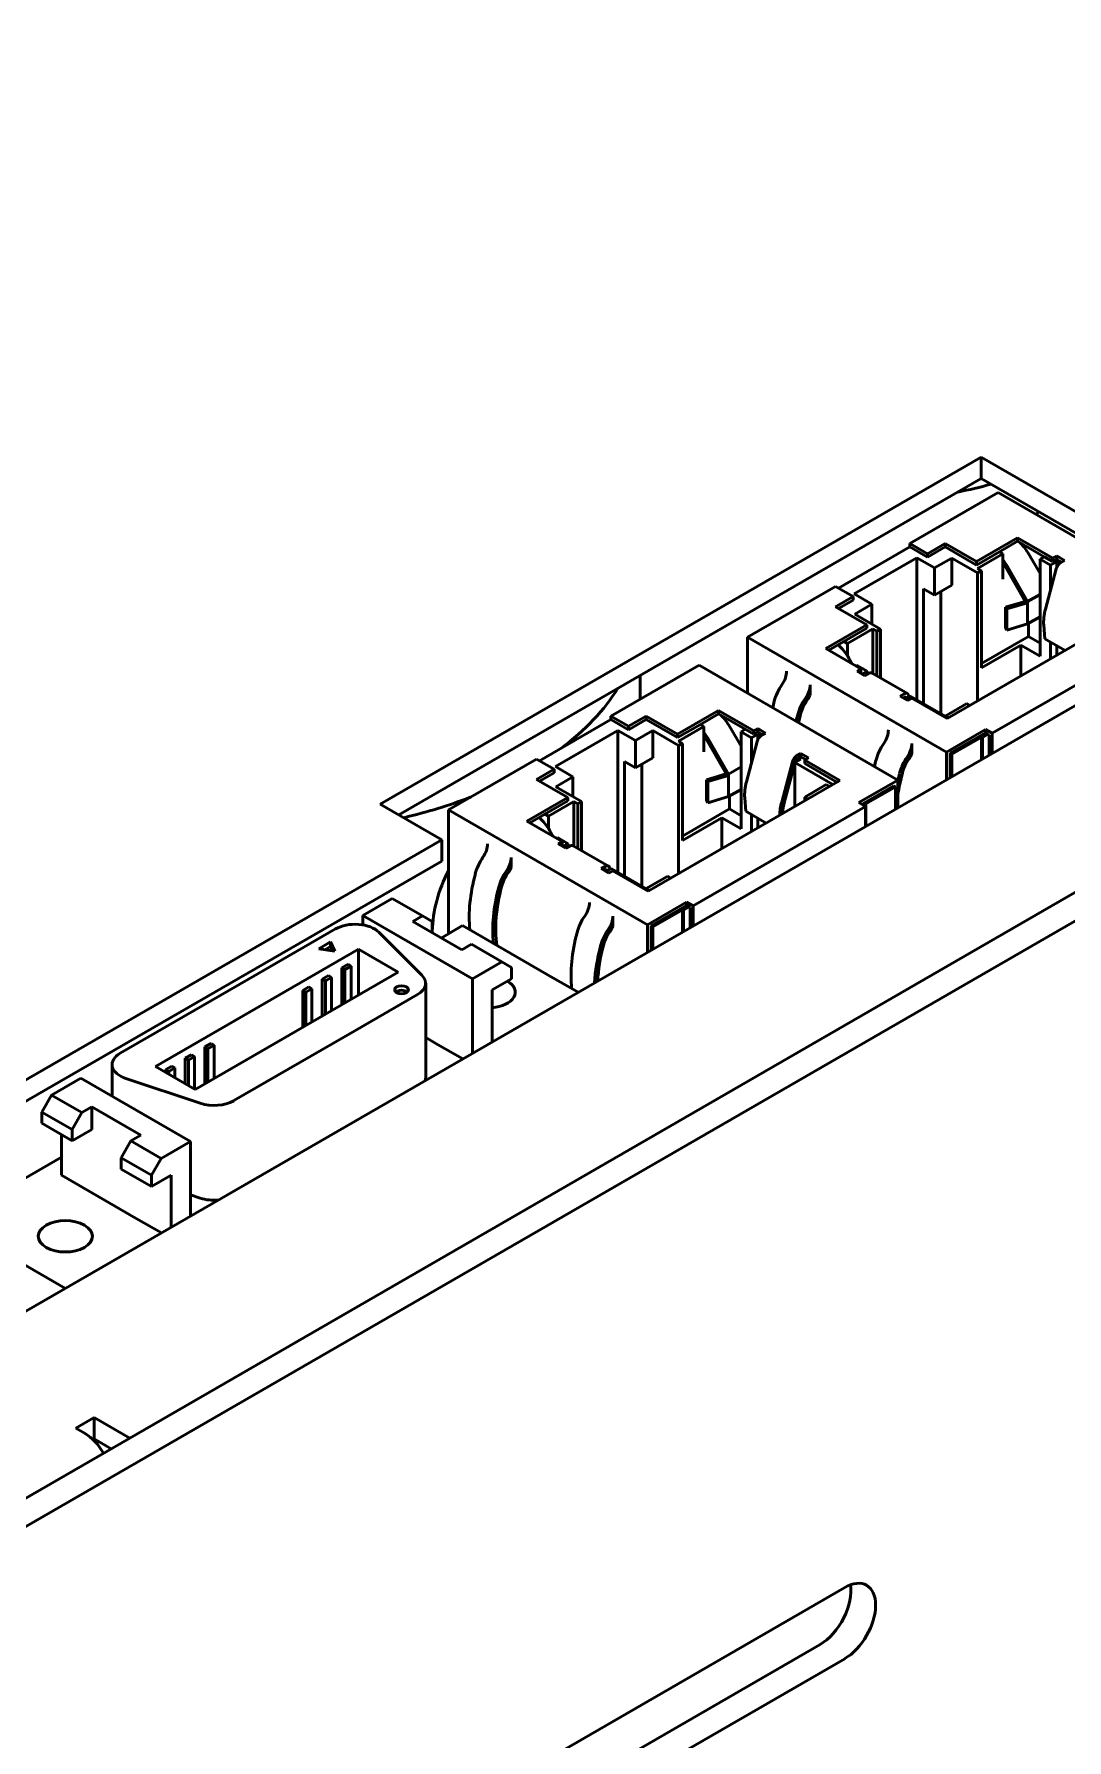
# Model space of a CAD drawing. Header units: millimetres. Extents: x 2121 to 4904, y 892 to 1933.
# Drawn here: x 3149 to 3184.5, y 1676.8 to 1735.5 of the extents above; entities that cross this region are included whole.
import ezdxf

# ---------------------------------------------------------------- set-up
doc = ezdxf.new("R2010")
doc.units = ezdxf.units.MM
doc.header["$LTSCALE"] = 1.8
doc.layers.add('외형선(ISO)', color=7, linetype='Continuous', lineweight=50)

msp = doc.modelspace()

# ---------------------------------------------------------------- linework, layer by layer
at = {"layer": '외형선(ISO)', "color": 7}
for p, q in [((3115.038, 1665.716), (3235.953, 1735.527)), ((3115.887, 1665.226), (3236.802, 1735.037)), ((3160.886, 1709.026), (3181.569, 1720.967)), ((3181.569, 1720.967), (3181.569, 1720.232)), ((3181.569, 1720.967), (3190.585, 1715.762)), ((3181.569, 1720.232), (3161.523, 1708.658)), ((3189.948, 1715.394), (3181.569, 1720.232)), ((3179.115, 1717.996), (3182.146, 1719.746)), ((3182.146, 1719.746), (3188.989, 1715.795)), ((3176.659, 1716.459), (3179.115, 1717.876)), ((3179.115, 1717.996), (3179.721, 1717.646)), ((3179.115, 1717.996), (3179.115, 1717.876)), ((3179.721, 1717.526), (3179.115, 1717.876)), ((3180.327, 1717.996), (3179.721, 1717.646)), ((3180.327, 1717.876), (3179.721, 1717.526)), ((3181.405, 1717.374), (3180.327, 1717.996)), ((3180.327, 1717.996), (3180.327, 1717.876)), ((3181.405, 1717.254), (3180.327, 1717.876)), ((3182.819, 1718.191), (3181.405, 1717.374)), ((3182.193, 1717.709), (3181.405, 1717.254)), ((3182.819, 1718.071), (3182.193, 1717.709)), ((3182.314, 1717.639), (3182.193, 1717.709)), ((3184.032, 1717.491), (3182.819, 1718.191)), ((3182.819, 1718.191), (3182.819, 1718.071)), ((3182.819, 1718.071), (3183.735, 1717.542)), ((3179.358, 1717.503), (3177.202, 1716.259)), ((3179.964, 1717.153), (3179.358, 1717.503)), ((3179.358, 1717.503), (3179.358, 1712.611)), ((3179.721, 1717.646), (3179.721, 1717.526)), ((3180.556, 1717.495), (3179.964, 1717.153)), ((3179.964, 1717.153), (3179.964, 1716.22)), ((3180.556, 1717.495), (3181.446, 1716.982)), ((3180.556, 1717.495), (3180.556, 1716.562)), ((3181.405, 1717.374), (3181.405, 1717.254)), ((3182.314, 1717.639), (3181.439, 1717.134)), ((3181.439, 1717.134), (3181.573, 1717.056)), ((3182.314, 1717.639), (3182.314, 1716.77)), ((3183.082, 1716.004), (3182.411, 1717.166)), ((3182.468, 1717.199), (3183.163, 1715.996)), ((3183.209, 1717.627), (3183.594, 1716.96)), ((3183.594, 1717.46), (3183.735, 1717.542)), ((3183.958, 1717.25), (3183.594, 1717.46)), ((3183.594, 1717.46), (3183.594, 1716.245)), ((3184.032, 1717.371), (3183.735, 1717.542)), ((3183.778, 1715.739), (3184.147, 1717.121)), ((3184.167, 1717.371), (3183.958, 1717.25)), ((3183.958, 1717.25), (3183.958, 1716.412)), ((3184.167, 1717.568), (3184.032, 1717.491)), ((3184.032, 1717.491), (3184.032, 1717.371)), ((3184.167, 1717.449), (3184.032, 1717.371)), ((3184.436, 1717.413), (3184.167, 1717.568)), ((3184.167, 1717.568), (3184.167, 1717.449)), ((3184.332, 1717.353), (3184.167, 1717.449)), ((3184.268, 1717.312), (3184.167, 1717.371)), ((3184.167, 1717.371), (3184.167, 1717.176)), ((3184.301, 1717.335), (3184.436, 1717.413)), ((3203.179, 1716.604), (3152.267, 1687.211)), ((3180.556, 1716.562), (3179.964, 1716.22)), ((3181.446, 1716.982), (3181.573, 1717.056)), ((3181.446, 1716.982), (3181.446, 1712.576)), ((3181.573, 1717.056), (3181.573, 1713.712)), ((3173.525, 1714.769), (3176.556, 1716.519)), ((3176.556, 1716.519), (3177.162, 1716.169)), ((3177.162, 1716.169), (3176.556, 1715.819)), ((3177.162, 1716.049), (3176.659, 1715.759)), ((3177.162, 1716.169), (3177.162, 1716.049)), ((3177.202, 1716.259), (3177.809, 1715.909)), ((3179.964, 1716.22), (3179.587, 1716.438)), ((3179.587, 1712.479), (3179.587, 1716.438)), ((3180.179, 1716.344), (3180.179, 1712.137)), ((3182.4, 1715.803), (3183.082, 1716.004)), ((3183.163, 1715.957), (3182.449, 1715.747)), ((3183.163, 1715.957), (3183.082, 1716.004)), ((3183.163, 1715.996), (3183.594, 1716.245)), ((3183.163, 1715.996), (3183.163, 1715.957)), ((3183.163, 1715.226), (3183.163, 1715.957)), ((3183.594, 1716.245), (3183.594, 1715.475)), ((3190.585, 1715.762), (3134.105, 1683.153)), ((3176.556, 1715.819), (3177.633, 1715.196)), ((3177.809, 1715.909), (3177.216, 1715.567)), ((3178.105, 1715.053), (3177.216, 1715.567)), ((3177.809, 1715.909), (3177.809, 1715.224)), ((3180.395, 1711.969), (3186.995, 1715.78)), ((3182.449, 1715.747), (3182.4, 1715.803)), ((3182.4, 1715.072), (3182.4, 1715.803)), ((3182.449, 1715.016), (3182.449, 1715.747)), ((3183.163, 1715.226), (3183.594, 1715.475)), ((3183.594, 1715.475), (3183.594, 1714.116)), ((3173.525, 1714.769), (3180.368, 1710.818)), ((3173.525, 1712.843), (3173.525, 1714.769)), ((3177.633, 1715.196), (3176.219, 1714.38)), ((3177.633, 1715.077), (3176.845, 1714.622)), ((3176.967, 1714.552), (3177.842, 1715.057)), ((3177.633, 1715.196), (3177.633, 1715.077)), ((3177.977, 1714.979), (3177.842, 1715.057)), ((3177.842, 1715.057), (3177.842, 1713.521)), ((3177.977, 1714.979), (3178.105, 1715.053)), ((3177.977, 1714.979), (3177.977, 1713.443)), ((3178.105, 1715.053), (3178.105, 1713.37)), ((3183.19, 1714.801), (3181.573, 1713.867)), ((3181.944, 1711.463), (3187.871, 1714.885)), ((3182.449, 1715.016), (3182.4, 1715.072)), ((3183.163, 1715.226), (3182.449, 1715.016)), ((3183.19, 1715.242), (3183.19, 1714.801)), ((3183.594, 1714.567), (3183.19, 1714.801)), ((3183.758, 1714.719), (3183.72, 1715.182)), ((3176.219, 1714.38), (3177.431, 1713.68)), ((3176.323, 1714.32), (3176.845, 1714.622)), ((3176.967, 1714.552), (3176.845, 1714.622)), ((3176.967, 1714.552), (3176.967, 1714.125)), ((3182.934, 1714.497), (3181.573, 1713.712)), ((3182.934, 1714.497), (3182.934, 1713.435)), ((3182.934, 1714.497), (3183.594, 1714.116)), ((3184.458, 1714.315), (3183.758, 1714.719)), ((3183.958, 1714.604), (3183.958, 1714.026)), ((3184.167, 1714.483), (3184.167, 1714.147)), ((3168.827, 1712.056), (3171.858, 1713.806)), ((3171.858, 1713.806), (3178.701, 1709.855)), ((3177.013, 1714.05), (3177.124, 1713.858)), ((3177.239, 1713.791), (3177.276, 1713.813)), ((3177.276, 1713.813), (3177.64, 1713.603)), ((3177.431, 1713.68), (3177.297, 1713.602)), ((3177.297, 1713.602), (3177.566, 1713.447)), ((3177.431, 1713.68), (3177.431, 1713.56)), ((3177.64, 1713.603), (3177.468, 1713.503)), ((3177.64, 1713.603), (3177.64, 1713.489)), ((3169.837, 1712.639), (3169.837, 1713.458)), ((3175.68, 1713.135), (3175.68, 1712.78)), ((3177.431, 1713.56), (3177.4, 1713.542)), ((3177.566, 1713.447), (3177.701, 1713.524)), ((3179.029, 1712.836), (3177.817, 1713.536)), ((3178.778, 1712.747), (3178.913, 1712.824)), ((3178.778, 1712.747), (3179.048, 1712.591)), ((3178.913, 1712.705), (3178.882, 1712.687)), ((3178.949, 1712.648), (3179.122, 1712.747)), ((3178.98, 1712.665), (3178.97, 1712.692)), ((3179.048, 1712.591), (3179.182, 1712.669)), ((3179.067, 1712.789), (3179.09, 1712.729)), ((3180.433, 1711.991), (3179.122, 1712.747)), ((3179.182, 1712.669), (3180.395, 1711.969)), ((3181.068, 1712.487), (3180.327, 1712.059)), ((3181.068, 1712.487), (3181.18, 1712.422)), ((3166.371, 1710.519), (3168.827, 1711.936)), ((3168.827, 1712.056), (3169.433, 1711.706)), ((3168.827, 1712.056), (3168.827, 1711.936)), ((3169.433, 1711.586), (3168.827, 1711.936)), ((3170.039, 1712.056), (3169.433, 1711.706)), ((3170.039, 1711.936), (3169.433, 1711.586)), ((3171.117, 1711.434), (3170.039, 1712.056)), ((3170.039, 1712.056), (3170.039, 1711.936)), ((3171.117, 1711.314), (3170.039, 1711.936)), ((3172.531, 1712.251), (3171.117, 1711.434)), ((3172.531, 1712.131), (3171.905, 1711.769)), ((3173.743, 1711.551), (3172.531, 1712.251)), ((3172.531, 1712.251), (3172.531, 1712.131)), ((3172.531, 1712.131), (3173.447, 1711.602)), ((3180.327, 1712.059), (3180.439, 1711.995)), ((3180.327, 1712.051), (3180.327, 1712.059)), ((3169.069, 1711.563), (3166.914, 1710.319)), ((3169.675, 1711.213), (3169.069, 1711.563)), ((3169.069, 1711.563), (3169.069, 1706.671)), ((3169.433, 1711.706), (3169.433, 1711.586)), ((3170.268, 1711.555), (3169.675, 1711.213)), ((3170.268, 1711.555), (3171.157, 1711.042)), ((3170.268, 1711.555), (3170.268, 1710.622)), ((3171.905, 1711.769), (3171.117, 1711.314)), ((3171.117, 1711.434), (3171.117, 1711.314)), ((3172.026, 1711.699), (3171.15, 1711.194)), ((3172.026, 1711.699), (3171.905, 1711.769)), ((3172.026, 1711.699), (3172.026, 1710.83)), ((3172.18, 1711.259), (3172.875, 1710.056)), ((3172.921, 1711.687), (3173.306, 1711.02)), ((3173.306, 1711.52), (3173.447, 1711.602)), ((3173.669, 1711.31), (3173.306, 1711.52)), ((3173.306, 1711.52), (3173.306, 1710.305)), ((3173.743, 1711.431), (3173.447, 1711.602)), ((3173.878, 1711.431), (3173.669, 1711.31)), ((3173.669, 1711.31), (3173.669, 1710.472)), ((3173.878, 1711.628), (3173.743, 1711.551)), ((3173.743, 1711.551), (3173.743, 1711.431)), ((3173.878, 1711.509), (3173.743, 1711.431)), ((3174.148, 1711.473), (3173.878, 1711.628)), ((3173.878, 1711.628), (3173.878, 1711.509)), ((3174.044, 1711.413), (3173.878, 1711.509)), ((3173.98, 1711.372), (3173.878, 1711.431)), ((3173.878, 1711.431), (3173.878, 1711.236)), ((3174.013, 1711.395), (3174.148, 1711.473)), ((3180.368, 1710.818), (3181.715, 1711.596)), ((3181.52, 1711.363), (3180.503, 1710.776)), ((3181.573, 1711.332), (3180.556, 1710.745)), ((3181.715, 1711.476), (3181.52, 1711.363)), ((3181.52, 1711.363), (3181.573, 1711.332)), ((3181.526, 1711.367), (3181.607, 1711.32)), ((3181.573, 1711.332), (3181.573, 1710.559)), ((3181.607, 1711.32), (3181.796, 1711.429)), ((3181.607, 1710.579), (3181.607, 1711.32)), ((3181.715, 1711.596), (3181.715, 1711.476)), ((3181.944, 1711.463), (3181.715, 1711.596)), ((3181.715, 1711.476), (3181.84, 1711.404)), ((3181.84, 1710.713), (3181.84, 1711.404)), ((3181.944, 1711.463), (3181.944, 1710.773)), ((3169.675, 1711.213), (3169.675, 1710.28)), ((3171.15, 1711.194), (3171.285, 1711.116)), ((3171.157, 1711.042), (3171.285, 1711.116)), ((3171.157, 1711.042), (3171.157, 1706.636)), ((3171.285, 1711.116), (3171.285, 1707.772)), ((3172.794, 1710.064), (3172.123, 1711.226)), ((3173.49, 1709.799), (3173.859, 1711.181)), ((3175.225, 1710.695), (3175.36, 1710.773)), ((3175.36, 1710.653), (3175.36, 1710.773)), ((3175.629, 1710.617), (3175.36, 1710.773)), ((3179.182, 1711.113), (3179.182, 1710.758)), ((3180.368, 1709.863), (3180.368, 1710.818)), ((3180.503, 1710.776), (3180.503, 1709.941)), ((3180.503, 1710.776), (3180.556, 1710.745)), ((3180.556, 1709.972), (3180.556, 1710.745)), ((3163.237, 1708.829), (3166.267, 1710.579)), ((3166.267, 1710.579), (3166.874, 1710.229)), ((3166.874, 1710.229), (3166.267, 1709.879)), ((3166.874, 1710.109), (3166.371, 1709.819)), ((3166.874, 1710.229), (3166.874, 1710.109)), ((3166.914, 1710.319), (3167.52, 1709.969)), ((3169.675, 1710.28), (3169.298, 1710.498)), ((3169.298, 1706.539), (3169.298, 1710.498)), ((3170.268, 1710.622), (3169.675, 1710.28)), ((3169.891, 1710.404), (3169.891, 1706.197)), ((3172.875, 1710.056), (3173.306, 1710.305)), ((3173.306, 1710.305), (3173.306, 1709.535)), ((3174.702, 1709.099), (3175.071, 1710.481)), ((3175.151, 1710.432), (3174.8, 1709.115)), ((3175.151, 1710.455), (3175.36, 1710.575)), ((3176.462, 1709.698), (3175.151, 1710.455)), ((3175.151, 1710.455), (3175.151, 1708.941)), ((3175.168, 1710.497), (3175.158, 1710.459)), ((3175.293, 1710.614), (3175.225, 1710.575)), ((3175.293, 1710.614), (3175.36, 1710.653)), ((3175.36, 1710.575), (3175.293, 1710.614)), ((3175.526, 1710.558), (3175.36, 1710.653)), ((3175.495, 1710.54), (3175.629, 1710.617)), ((3176.707, 1709.84), (3175.495, 1710.54)), ((3175.495, 1710.54), (3175.495, 1710.42)), ((3176.603, 1709.78), (3175.495, 1710.42)), ((3166.267, 1709.879), (3167.345, 1709.256)), ((3167.52, 1709.969), (3166.927, 1709.627)), ((3167.816, 1709.113), (3166.927, 1709.627)), ((3167.52, 1709.969), (3167.52, 1709.284)), ((3170.106, 1706.029), (3176.707, 1709.84)), ((3172.111, 1709.863), (3172.794, 1710.064)), ((3172.161, 1709.807), (3172.111, 1709.863)), ((3172.111, 1709.132), (3172.111, 1709.863)), ((3172.875, 1710.017), (3172.161, 1709.807)), ((3172.161, 1709.076), (3172.161, 1709.807)), ((3172.875, 1710.017), (3172.794, 1710.064)), ((3172.875, 1710.056), (3172.875, 1710.017)), ((3172.875, 1709.286), (3172.875, 1710.017)), ((3172.875, 1709.286), (3173.306, 1709.535)), ((3173.306, 1709.535), (3173.306, 1708.176)), ((3176.235, 1709.697), (3175.495, 1709.269)), ((3176.347, 1709.632), (3176.235, 1709.697)), ((3178.701, 1709.855), (3177.353, 1709.078)), ((3178.566, 1709.658), (3177.549, 1709.071)), ((3178.62, 1709.627), (3177.603, 1709.039)), ((3178.566, 1709.658), (3178.62, 1709.627)), ((3178.62, 1709.627), (3178.62, 1708.854)), ((3178.701, 1709.855), (3178.701, 1708.9)), ((3163.008, 1707.801), (3160.886, 1709.026)), ((3167.345, 1709.256), (3165.931, 1708.44)), ((3167.345, 1709.137), (3166.557, 1708.682)), ((3166.678, 1708.612), (3167.554, 1709.117)), ((3167.345, 1709.256), (3167.345, 1709.137)), ((3167.688, 1709.039), (3167.554, 1709.117)), ((3167.554, 1709.117), (3167.554, 1707.581)), ((3167.688, 1709.039), (3167.816, 1709.113)), ((3167.688, 1709.039), (3167.688, 1707.503)), ((3167.816, 1709.113), (3167.816, 1707.43)), ((3171.656, 1705.523), (3177.582, 1708.945)), ((3172.161, 1709.076), (3172.111, 1709.132)), ((3172.875, 1709.286), (3172.161, 1709.076)), ((3172.902, 1709.302), (3172.902, 1708.861)), ((3173.469, 1708.779), (3173.431, 1709.242)), ((3175.495, 1709.269), (3175.606, 1709.204)), ((3175.495, 1709.269), (3175.495, 1709.14)), ((3177.582, 1708.945), (3177.353, 1709.078)), ((3177.549, 1709.071), (3177.457, 1709.018)), ((3177.549, 1709.071), (3177.603, 1709.039)), ((3177.582, 1708.945), (3177.582, 1708.255)), ((3177.603, 1708.267), (3177.603, 1709.039)), ((3163.237, 1708.829), (3170.079, 1704.878)), ((3163.237, 1704.565), (3163.237, 1708.829)), ((3165.931, 1708.44), (3167.143, 1707.74)), ((3166.034, 1708.38), (3166.557, 1708.682)), ((3166.678, 1708.612), (3166.557, 1708.682)), ((3166.678, 1708.612), (3166.678, 1708.185)), ((3172.902, 1708.861), (3171.285, 1707.927)), ((3172.646, 1708.557), (3171.285, 1707.772)), ((3172.646, 1708.557), (3172.646, 1707.495)), ((3172.646, 1708.557), (3173.306, 1708.176)), ((3173.306, 1708.627), (3172.902, 1708.861)), ((3174.17, 1708.375), (3173.469, 1708.779)), ((3173.669, 1708.664), (3173.669, 1708.086)), ((3173.878, 1708.543), (3173.878, 1708.207)), ((3127.21, 1687.133), (3163.008, 1707.801)), ((3163.008, 1707.066), (3163.008, 1707.801)), ((3166.724, 1708.11), (3166.835, 1707.918)), ((3166.95, 1707.851), (3166.988, 1707.873)), ((3166.988, 1707.873), (3167.352, 1707.663)), ((3167.143, 1707.74), (3167.008, 1707.662)), ((3167.143, 1707.74), (3167.143, 1707.62)), ((3165.392, 1707.195), (3165.392, 1706.84)), ((3167.008, 1707.662), (3167.278, 1707.507)), ((3167.143, 1707.62), (3167.112, 1707.602)), ((3167.352, 1707.663), (3167.179, 1707.563)), ((3167.278, 1707.507), (3167.412, 1707.584)), ((3167.352, 1707.663), (3167.352, 1707.549)), ((3168.741, 1706.896), (3167.528, 1707.596)), ((3163.008, 1707.066), (3127.847, 1686.766)), ((3168.49, 1706.807), (3168.625, 1706.884)), ((3168.49, 1706.807), (3168.759, 1706.651)), ((3168.625, 1706.765), (3168.594, 1706.747)), ((3168.661, 1706.708), (3168.833, 1706.807)), ((3168.692, 1706.725), (3168.681, 1706.751)), ((3168.759, 1706.651), (3168.894, 1706.729)), ((3168.779, 1706.849), (3168.802, 1706.789)), ((3170.144, 1706.051), (3168.833, 1706.807)), ((3168.894, 1706.729), (3170.106, 1706.029)), ((3170.78, 1706.547), (3170.039, 1706.119)), ((3170.039, 1706.119), (3170.151, 1706.055)), ((3170.039, 1706.111), (3170.039, 1706.119)), ((3170.78, 1706.547), (3170.892, 1706.482)), ((3160.289, 1705.196), (3161.299, 1705.78)), ((3162.343, 1705.177), (3161.299, 1705.78)), ((3170.079, 1704.878), (3171.427, 1705.656)), ((3171.231, 1705.423), (3170.214, 1704.836)), ((3171.285, 1705.392), (3170.268, 1704.805)), ((3171.427, 1705.536), (3171.231, 1705.423)), ((3171.231, 1705.423), (3171.285, 1705.392)), ((3171.238, 1705.427), (3171.319, 1705.38)), ((3171.285, 1705.392), (3171.285, 1704.619)), ((3171.319, 1705.38), (3171.507, 1705.489)), ((3171.319, 1704.639), (3171.319, 1705.38)), ((3171.427, 1705.656), (3171.427, 1705.536)), ((3171.656, 1705.523), (3171.427, 1705.656)), ((3171.427, 1705.536), (3171.552, 1705.464)), ((3171.552, 1704.773), (3171.552, 1705.464)), ((3171.656, 1705.523), (3171.656, 1704.833)), ((3164.06, 1703.019), (3160.289, 1705.196)), ((3160.289, 1704.868), (3160.289, 1705.196)), ((3162.006, 1704.982), (3162.343, 1705.177)), ((3162.006, 1704.982), (3163.69, 1704.01)), ((3162.343, 1705.177), (3162.68, 1704.982)), ((3162.68, 1704.982), (3162.68, 1704.594)), ((3163.724, 1704.846), (3162.983, 1704.419)), ((3166.831, 1703.052), (3163.724, 1704.846)), ((3168.894, 1705.173), (3168.894, 1704.818)), ((3170.079, 1703.923), (3170.079, 1704.878)), ((3170.214, 1704.836), (3170.214, 1704.001)), ((3170.214, 1704.836), (3170.268, 1704.805)), ((3170.268, 1704.032), (3170.268, 1704.805)), ((3156.652, 1703.174), (3159.346, 1704.73)), ((3159.18, 1704.283), (3158.772, 1704.048)), ((3159.18, 1704.283), (3159.33, 1703.961)), ((3159.18, 1704.128), (3159.18, 1704.283)), ((3160.844, 1704.616), (3162.323, 1703.137)), ((3164.027, 1704.205), (3163.69, 1704.01)), ((3165.071, 1703.602), (3164.027, 1704.205)), ((3153.149, 1699.996), (3160.135, 1704.03)), ((3159.33, 1703.961), (3158.772, 1704.048)), ((3159.18, 1704.128), (3158.984, 1704.015)), ((3159.18, 1704.128), (3159.252, 1703.973)), ((3160.135, 1704.03), (3161.501, 1703.241)), ((3160.135, 1704.03), (3160.135, 1702.452)), ((3151.937, 1700.452), (3156.652, 1703.174)), ((3161.501, 1703.241), (3154.515, 1699.208)), ((3158.894, 1703.002), (3159.105, 1703.124)), ((3159.211, 1703.063), (3159, 1702.941)), ((3159.105, 1703.124), (3159.211, 1703.063)), ((3159.211, 1703.063), (3159.211, 1701.919)), ((3159.567, 1703.391), (3159.779, 1703.513)), ((3159.567, 1702.125), (3159.567, 1703.391)), ((3159.673, 1703.33), (3159.567, 1703.391)), ((3159.885, 1703.452), (3159.673, 1703.33)), ((3159.673, 1702.186), (3159.673, 1703.33)), ((3159.779, 1703.513), (3159.885, 1703.452)), ((3159.885, 1703.452), (3159.885, 1702.308)), ((3164.06, 1703.019), (3165.071, 1703.602)), ((3165.071, 1703.602), (3165.407, 1703.408)), ((3165.407, 1703.408), (3165.407, 1703.019)), ((3167.701, 1702.55), (3166.831, 1703.052)), ((3158.22, 1702.613), (3158.432, 1702.735)), ((3158.22, 1701.347), (3158.22, 1702.613)), ((3158.326, 1702.552), (3158.22, 1702.613)), ((3158.537, 1702.674), (3158.326, 1702.552)), ((3158.326, 1701.408), (3158.326, 1702.552)), ((3158.432, 1702.735), (3158.537, 1702.674)), ((3158.537, 1702.674), (3158.537, 1701.53)), ((3158.894, 1701.736), (3158.894, 1703.002)), ((3159, 1702.941), (3158.894, 1703.002)), ((3159, 1701.797), (3159, 1702.941)), ((3162.172, 1702.473), (3160.019, 1701.23)), ((3162.451, 1699.595), (3162.451, 1702.862)), ((3164.06, 1700.448), (3164.06, 1703.019)), ((3165.407, 1703.019), (3164.734, 1702.63)), ((3164.734, 1702.63), (3164.734, 1700.837)), ((3154.853, 1700.669), (3155.064, 1700.791)), ((3155.17, 1700.73), (3154.958, 1700.608)), ((3155.064, 1700.791), (3155.17, 1700.73)), ((3155.17, 1700.73), (3155.17, 1699.586)), ((3160.019, 1701.23), (3155.846, 1698.821)), ((3162.857, 1700.758), (3162.451, 1700.993)), ((3163.727, 1700.256), (3162.857, 1700.758)), ((3154.179, 1700.28), (3154.391, 1700.402)), ((3154.179, 1700.28), (3154.285, 1700.219)), ((3154.179, 1699.402), (3154.179, 1700.28)), ((3154.285, 1700.219), (3154.496, 1700.341)), ((3154.285, 1700.219), (3154.285, 1699.341)), ((3154.496, 1700.341), (3154.391, 1700.402)), ((3154.496, 1699.219), (3154.496, 1700.341)), ((3154.958, 1700.608), (3154.853, 1700.669)), ((3154.853, 1699.403), (3154.853, 1700.669)), ((3154.958, 1699.464), (3154.958, 1700.608)), ((3149.58, 1699.013), (3150.59, 1699.597)), ((3150.59, 1699.597), (3154.362, 1697.419)), ((3151.658, 1698.98), (3151.658, 1700.063)), ((3154.696, 1698.733), (3152.134, 1699.587)), ((3154.515, 1699.208), (3153.149, 1699.996)), ((3153.506, 1699.891), (3153.717, 1700.013)), ((3153.506, 1699.891), (3153.611, 1699.83)), ((3153.506, 1699.791), (3153.506, 1699.891)), ((3153.611, 1699.83), (3153.823, 1699.952)), ((3153.611, 1699.83), (3153.611, 1699.73)), ((3153.823, 1699.952), (3153.717, 1700.013)), ((3153.823, 1699.608), (3153.823, 1699.952)), ((3149.243, 1698.43), (3149.58, 1699.013)), ((3149.58, 1699.013), (3150.624, 1698.411)), ((3150.287, 1697.827), (3149.243, 1698.43)), ((3149.243, 1698.041), (3149.243, 1698.43)), ((3150.624, 1698.411), (3150.287, 1697.827)), ((3150.624, 1698.411), (3150.96, 1698.605)), ((3152.644, 1697.633), (3150.96, 1698.605)), ((3150.96, 1698.605), (3150.96, 1697.827)), ((3149.243, 1698.041), (3150.287, 1697.439)), ((3150.287, 1697.439), (3150.287, 1697.827)), ((3150.96, 1697.827), (3150.287, 1697.439)), ((3149.916, 1696.253), (3149.916, 1697.652)), ((3152.307, 1697.439), (3151.971, 1696.855)), ((3152.644, 1697.633), (3152.307, 1697.439)), ((3152.307, 1697.439), (3153.351, 1696.836)), ((3153.351, 1696.836), (3154.362, 1697.419)), ((3154.362, 1697.419), (3154.362, 1694.848)), ((3149.916, 1696.875), (3146.077, 1694.658)), ((3151.971, 1696.855), (3151.971, 1696.466)), ((3153.015, 1696.253), (3151.971, 1696.855)), ((3153.015, 1696.253), (3153.351, 1696.836)), ((3152.485, 1694.769), (3149.916, 1696.253)), ((3153.015, 1695.864), (3151.971, 1696.466)), ((3153.015, 1695.864), (3153.015, 1696.253)), ((3153.688, 1696.253), (3153.015, 1695.864)), ((3153.688, 1694.46), (3153.688, 1696.253)), ((3154.696, 1695.467), (3154.362, 1695.578)), ((3146.077, 1694.658), (3149.185, 1692.864)), ((3153.355, 1694.267), (3152.485, 1694.769)), ((3149.185, 1692.864), (3150.055, 1692.362)), ((3150.411, 1687.547), (3151.048, 1687.915)), ((3151.048, 1687.915), (3152.267, 1687.211)), ((3151.048, 1687.18), (3151.048, 1687.915)), ((3150.729, 1687.364), (3150.411, 1687.547)), ((3151.048, 1687.18), (3151.005, 1687.155)), ((3151.631, 1686.843), (3151.048, 1687.18)), ((3152.48, 1667.982), (3176.875, 1682.067)), ((3151.631, 1666.022), (3176.026, 1680.107)), ((3176.875, 1679.617), (3152.48, 1665.533))]:
    msp.add_line(p, q, dxfattribs=at)
for centre, major_axis, start_param, end_param in [((3176.334, 1726.898), (-13.125, 0), 1.9147, 2.009278), ((3195.426, 1715.876), (13.125, 0), 2.703111, 2.718345), ((3182.638, 1717.297), (0.571, -0.99), 1.570796, 2.012947), ((3181.897, 1716.869), (0.572, -0.99), 1.570796, 1.813241), ((3181.897, 1716.869), (-0.514, 0.891), 4.712389, 4.886314), ((3184.301, 1717.146), (0.116, 0.201), 0.785398, 2.007129), ((3184.762, 1715.894), (0.74, 1.282), 2.007129, 2.447091), ((3176.441, 1713.72), (0.571, -0.99), 1.570796, 2.102218), ((3174.468, 1713.369), (0.286, 0.495), 4.57251, 5.497787), ((3156.712, 1715.57), (13.125, 0), 5.626526, 5.939281), ((3175.179, 1712.69), (0.55, 0.952), 1.430917, 2.007129), ((3175.276, 1712.902), (0.286, 0.495), 4.57251, 5.497787), ((3177.701, 1713.335), (0.116, 0.201), 0, 0.785398), ((3177.71, 1713.087), (2.455, 4.251), 2.007129, 2.059259), ((3175.987, 1712.223), (0.55, 0.952), 1.430917, 2.007129), ((3175.987, 1712.223), (-0.476, -0.825), 4.57251, 5.148721), ((3175.276, 1712.902), (-0.359, -0.622), 1.430917, 1.705653), ((3178.913, 1712.635), (0.116, 0.201), 5.846853, 7.068583), ((3178.913, 1712.635), (0.0427, 0.074), 5.846853, 7.068583), ((3172.349, 1711.357), (0.571, -0.99), 1.570796, 2.012947), ((3178.518, 1712.621), (2.455, 4.251), 2.007129, 2.059259), ((3178.518, 1712.621), (-2.381, -4.124), 5.148721, 5.217292), ((3171.608, 1710.929), (0.572, -0.99), 1.570796, 1.813241), ((3171.608, 1710.929), (-0.514, 0.891), 4.712389, 4.886314), ((3174.013, 1711.206), (0.116, 0.201), 0.785398, 2.007129), ((3177.97, 1711.347), (0.286, 0.495), 4.57251, 5.497787), ((3175.225, 1710.506), (0.116, 0.201), 0.785398, 2.007129), ((3178.681, 1710.667), (0.55, 0.952), 1.430917, 2.007129), ((3178.778, 1710.88), (0.286, 0.495), 4.57251, 5.497787), ((3178.778, 1710.88), (-0.359, -0.622), 1.430917, 1.705653), ((3175.225, 1710.506), (-0.0427, -0.074), 3.926991, 5.148721), ((3181.212, 1711.065), (2.455, 4.251), 2.007129, 2.059259), ((3182.021, 1710.598), (-2.381, -4.124), 5.148721, 5.329769), ((3182.021, 1710.598), (2.455, 4.251), 2.007129, 2.060017), ((3179.489, 1710.201), (0.55, 0.952), 1.430917, 2.007129), ((3179.489, 1710.201), (-0.476, -0.825), 4.57251, 5.148721), ((3174.474, 1709.954), (0.74, 1.282), 2.007129, 2.447091), ((3156.712, 1715.57), (-13.125, 0), 1.960213, 2.158635), ((3175.686, 1709.254), (0.74, 1.282), 2.007129, 2.359161), ((3175.686, 1709.254), (-0.667, -1.155), 5.148721, 5.50108), ((3166.153, 1707.78), (0.571, -0.99), 1.570796, 2.102218), ((3164.89, 1706.749), (0.55, 0.952), 1.430917, 2.007129), ((3164.179, 1707.429), (0.286, 0.495), 4.57251, 5.497787), ((3164.988, 1706.962), (0.286, 0.495), 4.57251, 5.497787), ((3167.412, 1707.395), (0.116, 0.201), 0, 0.785398), ((3175.803, 1704.547), (-13.125, 0), 5.990523, 6.269739), ((3167.422, 1707.147), (2.455, 4.251), 2.007129, 2.469549), ((3165.698, 1706.283), (0.55, 0.952), 1.430917, 2.007129), ((3165.698, 1706.283), (-0.476, -0.825), 4.57251, 5.148721), ((3164.988, 1706.962), (-0.359, -0.622), 1.430917, 1.705653), ((3168.625, 1706.695), (0.116, 0.201), 5.846853, 7.068583), ((3168.625, 1706.695), (0.0427, 0.074), 5.846853, 7.068583), ((3168.23, 1706.681), (2.455, 4.251), 2.007129, 2.469549), ((3168.23, 1706.681), (-2.381, -4.124), 5.148721, 5.650857), ((3167.682, 1705.407), (0.286, 0.495), 4.57251, 5.497787), ((3160.019, 1704.341), (-0.953, 0), 3.665191, 5.497787), ((3168.392, 1704.727), (0.55, 0.952), 1.430917, 2.007129), ((3168.49, 1704.94), (0.286, 0.495), 4.57251, 5.497787), ((3168.49, 1704.94), (-0.359, -0.622), 1.430917, 1.705653), ((3170.924, 1705.125), (2.455, 4.251), 2.007129, 2.469549), ((3169.201, 1704.261), (0.55, 0.952), 1.430917, 2.007129), ((3169.201, 1704.261), (-0.476, -0.825), 4.57251, 5.148721), ((3171.732, 1704.658), (2.455, 4.251), 2.007129, 2.301562), ((3171.732, 1704.658), (-2.381, -4.124), 5.148721, 5.44147), ((3161.498, 1702.862), (0.952, 0), 5.497787, 6.806784), ((3161.618, 1702.484), (-0.238, 0), 3.742857, 5.681921), ((3164.599, 1702.552), (0.933, 0), 4.857202, 7.068583), ((3152.611, 1700.063), (-0.952, 0), 5.497787, 7.330383), ((3161.498, 1699.595), (0.952, 0), 6.132045, 6.283185), ((3155.172, 1699.209), (0.952, 0), 4.18879, 5.497787), ((3155.172, 1695.943), (-0.952, 0), 1.047198, 1.721937), ((3150.051, 1694.153), (-0.933, 0), 3.926991, 7.068583), ((3150.051, 1694.153), (0.933, 0), 3.926991, 7.068583), ((3150.729, 1686.323), (0.637, -1.104), 1.570796, 2.356194), ((3176.026, 1681.332), (0.75, 1.299), 3.926991, 5.681921), ((3176.875, 1680.842), (0.75, 1.299), 3.926991, 7.068583)]:
    msp.add_ellipse(centre, major_axis=major_axis, ratio=0.57735, start_param=start_param, end_param=end_param, dxfattribs=at)
msp.add_ellipse((3161.618, 1702.64), major_axis=(-0.238, 0), ratio=0.57735, dxfattribs=at)

doc.saveas('drawing.dxf')
